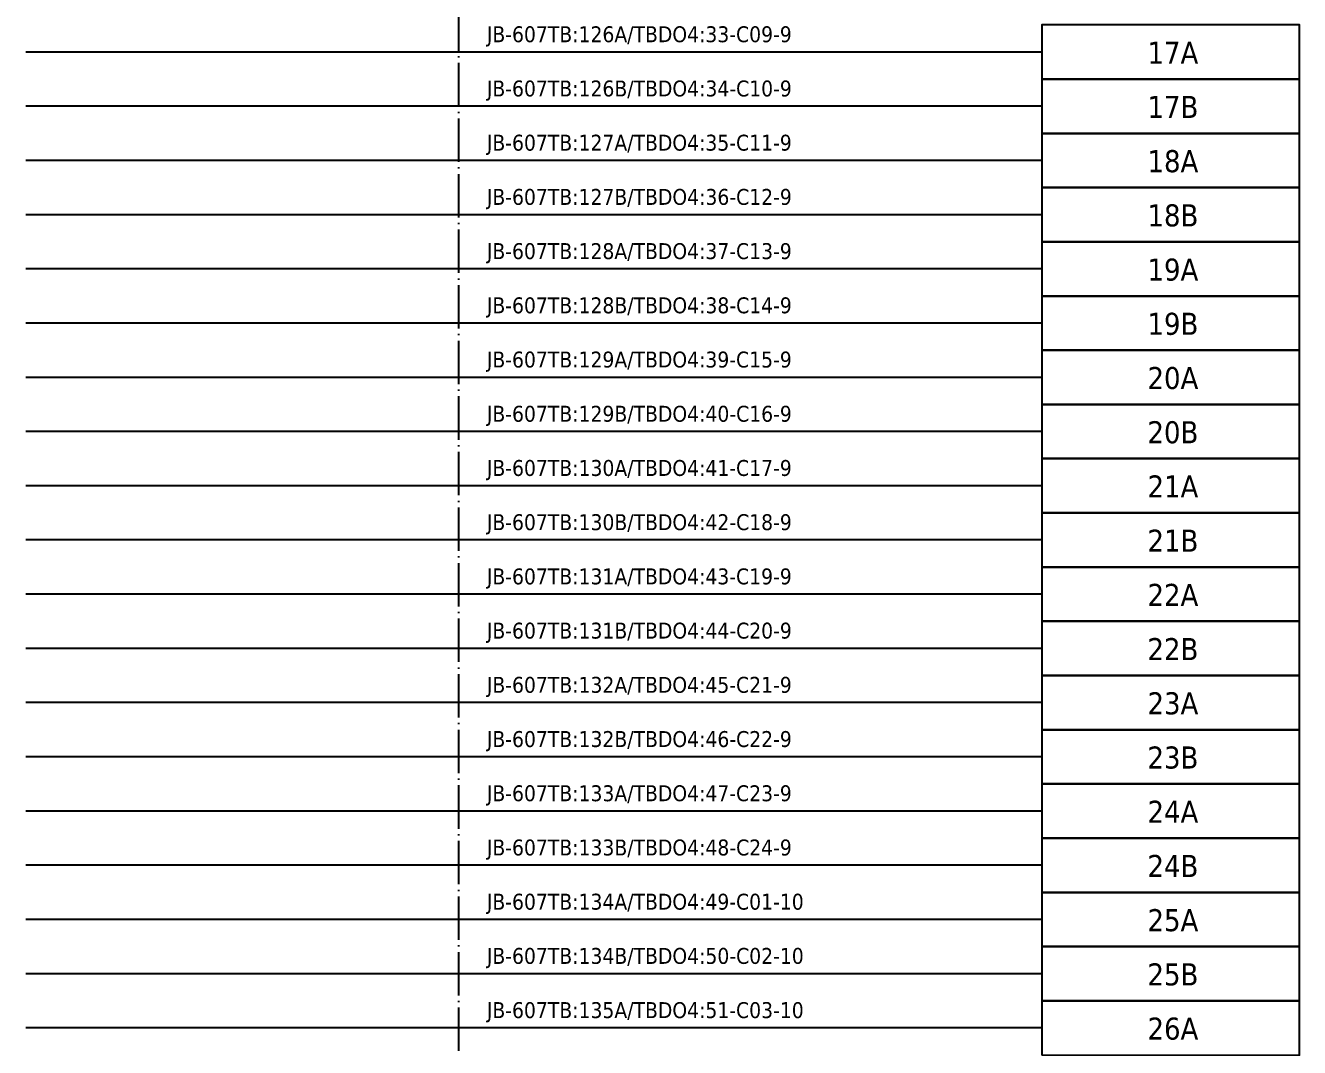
# Model space of a CAD drawing. Header units: millimetres. Extents: x 0 to 1792788, y -13 to 262234.
# Drawn here: x 90 to 184, y 75.6 to 151 of the extents above; entities that cross this region are included whole.
import ezdxf
from ezdxf.enums import TextEntityAlignment as Align

# ---------------------------------------------------------------- set-up
doc = ezdxf.new("R2010")
doc.units = ezdxf.units.MM
doc.linetypes.add('EPL_DASHDOT', pattern=[1, 0.8, -0.1, 0, -0.1])
for name, color, linetype, lineweight in [('EPLAN300', 5, 'Continuous', 25), ('EPLAN307', 134, 'EPL_DASHDOT', 25), ('EPLAN311', 7, 'Continuous', 25), ('EPLAN400', 5, 'Continuous', 35), ('EPLAN405', 7, 'Continuous', 25), ('EPLAN421', 5, 'Continuous', 35), ('EPLAN433', 251, 'Continuous', 35), ('EPLAN500', 7, 'Continuous', 35), ('EPLAN501', 7, 'Continuous', 35), ('EPLAN502', 7, 'Continuous', 35), ('EPLAN503', 7, 'Continuous', 35), ('EPLAN504', 7, 'Continuous', 35)]:
    doc.layers.add(name, color=color, linetype=linetype, lineweight=lineweight)
doc.styles.add('Tahoma', font='')
doc.styles.get('Tahoma').set_extended_font_data('Tahoma')

# ---------------------------------------------------------------- blocks, each defined once
blk = doc.blocks.new('EPLSYM_LibrarySPECIAL_en_US_Symbol427_Variant5_Placement1_32')
at = {"layer": 'EPLAN421', "color": 5, "style": 'Tahoma'}
for tag, p in [('17_20029[1]', (-0.9525, 3.335)), ('17_20029[2]', (20.0025, 3.335))]:
    blk.add_attdef(tag, text='', height=1.1739, dxfattribs=at).set_placement(p, align=Align.BOTTOM_RIGHT)
at = {"layer": 'EPLAN433', "color": 251, "style": 'Tahoma'}
blk.add_attdef('17_20406_1', text='', height=1.6254, dxfattribs=at).set_placement((0.9525, 1.5875), align=Align.BOTTOM_RIGHT)
blk.add_attdef('17_20406', text='', height=1.6254, dxfattribs=at).set_placement((0.9525, 1.5875), align=Align.BOTTOM_LEFT)
blk = doc.blocks.new('EPLSYM_LibrarySPECIAL_en_US_Symbol427_Variant5_Placement1_33')
at = {"layer": 'EPLAN421', "color": 5, "style": 'Tahoma'}
for tag, p in [('17_20029[1]', (-0.9525, 3.335)), ('17_20029[2]', (20.0025, 3.335))]:
    blk.add_attdef(tag, text='', height=1.1739, dxfattribs=at).set_placement(p, align=Align.BOTTOM_RIGHT)
at = {"layer": 'EPLAN433', "color": 251, "style": 'Tahoma'}
blk.add_attdef('17_20406_1', text='', height=1.6254, dxfattribs=at).set_placement((0.9525, 1.5875), align=Align.BOTTOM_RIGHT)
blk.add_attdef('17_20406', text='', height=1.6254, dxfattribs=at).set_placement((0.9525, 1.5875), align=Align.BOTTOM_LEFT)
blk = doc.blocks.new('EPLSYM_LibrarySPECIAL_en_US_Symbol427_Variant5_Placement1_34')
at = {"layer": 'EPLAN421', "color": 5, "style": 'Tahoma'}
for tag, p in [('17_20029[1]', (-0.9525, 3.335)), ('17_20029[2]', (20.0025, 3.335))]:
    blk.add_attdef(tag, text='', height=1.1739, dxfattribs=at).set_placement(p, align=Align.BOTTOM_RIGHT)
at = {"layer": 'EPLAN433', "color": 251, "style": 'Tahoma'}
blk.add_attdef('17_20406_1', text='', height=1.6254, dxfattribs=at).set_placement((0.9525, 1.5875), align=Align.BOTTOM_RIGHT)
blk.add_attdef('17_20406', text='', height=1.6254, dxfattribs=at).set_placement((0.9525, 1.5875), align=Align.BOTTOM_LEFT)
blk = doc.blocks.new('EPLSYM_LibrarySPECIAL_en_US_Symbol427_Variant5_Placement1_35')
at = {"layer": 'EPLAN421', "color": 5, "style": 'Tahoma'}
for tag, p in [('17_20029[1]', (-0.9525, 3.335)), ('17_20029[2]', (20.0025, 3.335))]:
    blk.add_attdef(tag, text='', height=1.1739, dxfattribs=at).set_placement(p, align=Align.BOTTOM_RIGHT)
at = {"layer": 'EPLAN433', "color": 251, "style": 'Tahoma'}
blk.add_attdef('17_20406_1', text='', height=1.6254, dxfattribs=at).set_placement((0.9525, 1.5875), align=Align.BOTTOM_RIGHT)
blk.add_attdef('17_20406', text='', height=1.6254, dxfattribs=at).set_placement((0.9525, 1.5875), align=Align.BOTTOM_LEFT)
blk = doc.blocks.new('EPLSYM_LibrarySPECIAL_en_US_Symbol427_Variant5_Placement1_36')
at = {"layer": 'EPLAN421', "color": 5, "style": 'Tahoma'}
for tag, p in [('17_20029[1]', (-0.9525, 3.335)), ('17_20029[2]', (20.0025, 3.335))]:
    blk.add_attdef(tag, text='', height=1.1739, dxfattribs=at).set_placement(p, align=Align.BOTTOM_RIGHT)
at = {"layer": 'EPLAN433', "color": 251, "style": 'Tahoma'}
blk.add_attdef('17_20406_1', text='', height=1.6254, dxfattribs=at).set_placement((0.9525, 1.5875), align=Align.BOTTOM_RIGHT)
blk.add_attdef('17_20406', text='', height=1.6254, dxfattribs=at).set_placement((0.9525, 1.5875), align=Align.BOTTOM_LEFT)
blk = doc.blocks.new('EPLSYM_LibrarySPECIAL_en_US_Symbol427_Variant5_Placement1_37')
at = {"layer": 'EPLAN421', "color": 5, "style": 'Tahoma'}
for tag, p in [('17_20029[1]', (-0.9525, 3.335)), ('17_20029[2]', (20.0025, 3.335))]:
    blk.add_attdef(tag, text='', height=1.1739, dxfattribs=at).set_placement(p, align=Align.BOTTOM_RIGHT)
at = {"layer": 'EPLAN433', "color": 251, "style": 'Tahoma'}
blk.add_attdef('17_20406_1', text='', height=1.6254, dxfattribs=at).set_placement((0.9525, 1.5875), align=Align.BOTTOM_RIGHT)
blk.add_attdef('17_20406', text='', height=1.6254, dxfattribs=at).set_placement((0.9525, 1.5875), align=Align.BOTTOM_LEFT)
blk = doc.blocks.new('EPLSYM_LibrarySPECIAL_en_US_Symbol427_Variant5_Placement1_38')
at = {"layer": 'EPLAN421', "color": 5, "style": 'Tahoma'}
for tag, p in [('17_20029[1]', (-0.9525, 3.335)), ('17_20029[2]', (20.0025, 3.335))]:
    blk.add_attdef(tag, text='', height=1.1739, dxfattribs=at).set_placement(p, align=Align.BOTTOM_RIGHT)
at = {"layer": 'EPLAN433', "color": 251, "style": 'Tahoma'}
blk.add_attdef('17_20406_1', text='', height=1.6254, dxfattribs=at).set_placement((0.9525, 1.5875), align=Align.BOTTOM_RIGHT)
blk.add_attdef('17_20406', text='', height=1.6254, dxfattribs=at).set_placement((0.9525, 1.5875), align=Align.BOTTOM_LEFT)
blk = doc.blocks.new('EPLSYM_LibrarySPECIAL_en_US_Symbol427_Variant5_Placement1_39')
at = {"layer": 'EPLAN421', "color": 5, "style": 'Tahoma'}
for tag, p in [('17_20029[1]', (-0.9525, 3.335)), ('17_20029[2]', (20.0025, 3.335))]:
    blk.add_attdef(tag, text='', height=1.1739, dxfattribs=at).set_placement(p, align=Align.BOTTOM_RIGHT)
at = {"layer": 'EPLAN433', "color": 251, "style": 'Tahoma'}
blk.add_attdef('17_20406_1', text='', height=1.6254, dxfattribs=at).set_placement((0.9525, 1.5875), align=Align.BOTTOM_RIGHT)
blk.add_attdef('17_20406', text='', height=1.6254, dxfattribs=at).set_placement((0.9525, 1.5875), align=Align.BOTTOM_LEFT)
blk = doc.blocks.new('EPLSYM_LibrarySPECIAL_en_US_Symbol427_Variant5_Placement1_40')
at = {"layer": 'EPLAN421', "color": 5, "style": 'Tahoma'}
for tag, p in [('17_20029[1]', (-0.9525, 3.335)), ('17_20029[2]', (20.0025, 3.335))]:
    blk.add_attdef(tag, text='', height=1.1739, dxfattribs=at).set_placement(p, align=Align.BOTTOM_RIGHT)
at = {"layer": 'EPLAN433', "color": 251, "style": 'Tahoma'}
blk.add_attdef('17_20406_1', text='', height=1.6254, dxfattribs=at).set_placement((0.9525, 1.5875), align=Align.BOTTOM_RIGHT)
blk.add_attdef('17_20406', text='', height=1.6254, dxfattribs=at).set_placement((0.9525, 1.5875), align=Align.BOTTOM_LEFT)
blk = doc.blocks.new('EPLSYM_LibrarySPECIAL_en_US_Symbol427_Variant5_Placement1_41')
at = {"layer": 'EPLAN421', "color": 5, "style": 'Tahoma'}
for tag, p in [('17_20029[1]', (-0.9525, 3.335)), ('17_20029[2]', (20.0025, 3.335))]:
    blk.add_attdef(tag, text='', height=1.1739, dxfattribs=at).set_placement(p, align=Align.BOTTOM_RIGHT)
at = {"layer": 'EPLAN433', "color": 251, "style": 'Tahoma'}
blk.add_attdef('17_20406_1', text='', height=1.6254, dxfattribs=at).set_placement((0.9525, 1.5875), align=Align.BOTTOM_RIGHT)
blk.add_attdef('17_20406', text='', height=1.6254, dxfattribs=at).set_placement((0.9525, 1.5875), align=Align.BOTTOM_LEFT)
blk = doc.blocks.new('EPLSYM_LibrarySPECIAL_en_US_Symbol427_Variant5_Placement1_42')
at = {"layer": 'EPLAN421', "color": 5, "style": 'Tahoma'}
for tag, p in [('17_20029[1]', (-0.9525, 3.335)), ('17_20029[2]', (20.0025, 3.335))]:
    blk.add_attdef(tag, text='', height=1.1739, dxfattribs=at).set_placement(p, align=Align.BOTTOM_RIGHT)
at = {"layer": 'EPLAN433', "color": 251, "style": 'Tahoma'}
blk.add_attdef('17_20406_1', text='', height=1.6254, dxfattribs=at).set_placement((0.9525, 1.5875), align=Align.BOTTOM_RIGHT)
blk.add_attdef('17_20406', text='', height=1.6254, dxfattribs=at).set_placement((0.9525, 1.5875), align=Align.BOTTOM_LEFT)
blk = doc.blocks.new('EPLSYM_LibrarySPECIAL_en_US_Symbol427_Variant5_Placement1_43')
at = {"layer": 'EPLAN421', "color": 5, "style": 'Tahoma'}
for tag, p in [('17_20029[1]', (-0.9525, 3.335)), ('17_20029[2]', (20.0025, 3.335))]:
    blk.add_attdef(tag, text='', height=1.1739, dxfattribs=at).set_placement(p, align=Align.BOTTOM_RIGHT)
at = {"layer": 'EPLAN433', "color": 251, "style": 'Tahoma'}
blk.add_attdef('17_20406_1', text='', height=1.6254, dxfattribs=at).set_placement((0.9525, 1.5875), align=Align.BOTTOM_RIGHT)
blk.add_attdef('17_20406', text='', height=1.6254, dxfattribs=at).set_placement((0.9525, 1.5875), align=Align.BOTTOM_LEFT)
blk = doc.blocks.new('EPLSYM_LibrarySPECIAL_en_US_Symbol427_Variant5_Placement1_44')
at = {"layer": 'EPLAN421', "color": 5, "style": 'Tahoma'}
for tag, p in [('17_20029[1]', (-0.9525, 3.335)), ('17_20029[2]', (20.0025, 3.335))]:
    blk.add_attdef(tag, text='', height=1.1739, dxfattribs=at).set_placement(p, align=Align.BOTTOM_RIGHT)
at = {"layer": 'EPLAN433', "color": 251, "style": 'Tahoma'}
blk.add_attdef('17_20406_1', text='', height=1.6254, dxfattribs=at).set_placement((0.9525, 1.5875), align=Align.BOTTOM_RIGHT)
blk.add_attdef('17_20406', text='', height=1.6254, dxfattribs=at).set_placement((0.9525, 1.5875), align=Align.BOTTOM_LEFT)
blk = doc.blocks.new('EPLSYM_LibrarySPECIAL_en_US_Symbol427_Variant5_Placement1_45')
at = {"layer": 'EPLAN421', "color": 5, "style": 'Tahoma'}
for tag, p in [('17_20029[1]', (-0.9525, 3.335)), ('17_20029[2]', (20.0025, 3.335))]:
    blk.add_attdef(tag, text='', height=1.1739, dxfattribs=at).set_placement(p, align=Align.BOTTOM_RIGHT)
at = {"layer": 'EPLAN433', "color": 251, "style": 'Tahoma'}
blk.add_attdef('17_20406_1', text='', height=1.6254, dxfattribs=at).set_placement((0.9525, 1.5875), align=Align.BOTTOM_RIGHT)
blk.add_attdef('17_20406', text='', height=1.6254, dxfattribs=at).set_placement((0.9525, 1.5875), align=Align.BOTTOM_LEFT)
blk = doc.blocks.new('EPLSYM_LibrarySPECIAL_en_US_Symbol427_Variant5_Placement1_46')
at = {"layer": 'EPLAN421', "color": 5, "style": 'Tahoma'}
for tag, p in [('17_20029[1]', (-0.9525, 3.335)), ('17_20029[2]', (20.0025, 3.335))]:
    blk.add_attdef(tag, text='', height=1.1739, dxfattribs=at).set_placement(p, align=Align.BOTTOM_RIGHT)
at = {"layer": 'EPLAN433', "color": 251, "style": 'Tahoma'}
blk.add_attdef('17_20406_1', text='', height=1.6254, dxfattribs=at).set_placement((0.9525, 1.5875), align=Align.BOTTOM_RIGHT)
blk.add_attdef('17_20406', text='', height=1.6254, dxfattribs=at).set_placement((0.9525, 1.5875), align=Align.BOTTOM_LEFT)
blk = doc.blocks.new('EPLSYM_LibrarySPECIAL_en_US_Symbol427_Variant5_Placement1_47')
at = {"layer": 'EPLAN421', "color": 5, "style": 'Tahoma'}
for tag, p in [('17_20029[1]', (-0.9525, 3.335)), ('17_20029[2]', (20.0025, 3.335))]:
    blk.add_attdef(tag, text='', height=1.1739, dxfattribs=at).set_placement(p, align=Align.BOTTOM_RIGHT)
at = {"layer": 'EPLAN433', "color": 251, "style": 'Tahoma'}
blk.add_attdef('17_20406_1', text='', height=1.6254, dxfattribs=at).set_placement((0.9525, 1.5875), align=Align.BOTTOM_RIGHT)
blk.add_attdef('17_20406', text='', height=1.6254, dxfattribs=at).set_placement((0.9525, 1.5875), align=Align.BOTTOM_LEFT)
blk = doc.blocks.new('EPLSYM_LibrarySPECIAL_en_US_Symbol427_Variant5_Placement1_48')
at = {"layer": 'EPLAN421', "color": 5, "style": 'Tahoma'}
for tag, p in [('17_20029[1]', (-0.9525, 3.335)), ('17_20029[2]', (20.0025, 3.335))]:
    blk.add_attdef(tag, text='', height=1.1739, dxfattribs=at).set_placement(p, align=Align.BOTTOM_RIGHT)
at = {"layer": 'EPLAN433', "color": 251, "style": 'Tahoma'}
blk.add_attdef('17_20406_1', text='', height=1.6254, dxfattribs=at).set_placement((0.9525, 1.5875), align=Align.BOTTOM_RIGHT)
blk.add_attdef('17_20406', text='', height=1.6254, dxfattribs=at).set_placement((0.9525, 1.5875), align=Align.BOTTOM_LEFT)
blk = doc.blocks.new('EPLSYM_LibrarySPECIAL_en_US_Symbol427_Variant5_Placement1_49')
at = {"layer": 'EPLAN421', "color": 5, "style": 'Tahoma'}
for tag, p in [('17_20029[1]', (-0.9525, 3.335)), ('17_20029[2]', (20.0025, 3.335))]:
    blk.add_attdef(tag, text='', height=1.1739, dxfattribs=at).set_placement(p, align=Align.BOTTOM_RIGHT)
at = {"layer": 'EPLAN433', "color": 251, "style": 'Tahoma'}
blk.add_attdef('17_20406_1', text='', height=1.6254, dxfattribs=at).set_placement((0.9525, 1.5875), align=Align.BOTTOM_RIGHT)
blk.add_attdef('17_20406', text='', height=1.6254, dxfattribs=at).set_placement((0.9525, 1.5875), align=Align.BOTTOM_LEFT)
blk = doc.blocks.new('EPLSYM_LibrarySPECIAL_en_US_Symbol427_Variant5_Placement1_50')
at = {"layer": 'EPLAN421', "color": 5, "style": 'Tahoma'}
for tag, p in [('17_20029[1]', (-0.9525, 3.335)), ('17_20029[2]', (20.0025, 3.335))]:
    blk.add_attdef(tag, text='', height=1.1739, dxfattribs=at).set_placement(p, align=Align.BOTTOM_RIGHT)
at = {"layer": 'EPLAN433', "color": 251, "style": 'Tahoma'}
blk.add_attdef('17_20406_1', text='', height=1.6254, dxfattribs=at).set_placement((0.9525, 1.5875), align=Align.BOTTOM_RIGHT)
blk.add_attdef('17_20406', text='', height=1.6254, dxfattribs=at).set_placement((0.9525, 1.5875), align=Align.BOTTOM_LEFT)
blk = doc.blocks.new('EPLSYM_LibrarySPECIAL_Symbol308_Variant0_Placement0')
at = {"layer": 'EPLAN405', "color": 7, "style": 'Tahoma'}
for tag, p in [('17_31011', (1.5, 6.35)), ('17_31002', (1.5, 0.5))]:
    blk.add_attdef(tag, text='', height=1.174, dxfattribs=at).set_placement(p, align=Align.BOTTOM_LEFT)
for tag, p in [('17_31004', (1.5, 4.4)), ('17_31003', (1.5, 2.45))]:
    blk.add_attdef(tag, p, '', height=1.174, dxfattribs=at)
blk = doc.blocks.new('EPLSYM_LibrarySPECIAL_Symbol2_Variant0_Placement1_64')
at = {"layer": 'EPLAN307', "lineweight": 25, "ltscale": 4}
blk.add_lwpolyline([(0, -262), (119, -262), (119, 0), (0, 0)], close=True, dxfattribs=at)
at = {"layer": 'EPLAN400', "color": 5, "style": 'Tahoma'}
blk.add_attdef('88_20010', text='', height=2.2575, dxfattribs=at).set_placement((-1.5, -0.9515), align=Align.TOP_RIGHT)
at = {"layer": 'EPLAN500', "color": 7, "style": 'Tahoma'}
blk.add_attdef('88_20027', text='', height=1.6254, dxfattribs=at).set_placement((-1.5, -4.57508), align=Align.TOP_RIGHT)
at = {"layer": 'EPLAN501', "color": 7, "style": 'Tahoma'}
blk.add_attdef('88_20011', text='', height=1.6254, dxfattribs=at).set_placement((-1.5, -9.97508), align=Align.TOP_RIGHT)
at = {"layer": 'EPLAN502', "color": 7, "style": 'Tahoma'}
blk.add_attdef('88_20025', text='', height=1.6254, dxfattribs=at).set_placement((-1.5, -12.67508), align=Align.TOP_RIGHT)
at = {"layer": 'EPLAN503', "color": 7, "style": 'Tahoma'}
blk.add_attdef('88_20024', text='', height=1.6254, dxfattribs=at).set_placement((-1.5, -15.37508), align=Align.TOP_RIGHT)
at = {"layer": 'EPLAN504', "color": 7, "style": 'Tahoma'}
blk.add_attdef('88_20901[1]', text='', height=1.6254, dxfattribs=at).set_placement((-1.5, -7.27508), align=Align.TOP_RIGHT)

msp = doc.modelspace()

# ---------------------------------------------------------------- linework, layer by layer
at = {"layer": 'EPLAN300', "lineweight": 25, "ltscale": 4}
for points in [[(165, 147), (184, 147), (184, 151), (165, 151)], [(165, 143), (184, 143), (184, 147), (165, 147)], [(165, 139), (184, 139), (184, 143), (165, 143)], [(165, 135), (184, 135), (184, 139), (165, 139)], [(165, 131), (184, 131), (184, 135), (165, 135)], [(165, 127), (184, 127), (184, 131), (165, 131)], [(165, 123), (184, 123), (184, 127), (165, 127)], [(165, 119), (184, 119), (184, 123), (165, 123)], [(165, 115), (184, 115), (184, 119), (165, 119)], [(165, 111), (184, 111), (184, 115), (165, 115)], [(165, 107), (184, 107), (184, 111), (165, 111)], [(165, 103), (184, 103), (184, 107), (165, 107)], [(165, 99), (184, 99), (184, 103), (165, 103)], [(165, 95), (184, 95), (184, 99), (165, 99)], [(165, 91), (184, 91), (184, 95), (165, 95)], [(165, 87), (184, 87), (184, 91), (165, 91)], [(165, 83), (184, 83), (184, 87), (165, 87)], [(165, 79), (184, 79), (184, 83), (165, 83)], [(165, 75), (184, 75), (184, 79), (165, 79)]]:
    msp.add_lwpolyline(points, close=True, dxfattribs=at)
at = {"layer": 'EPLAN311', "color": 7, "ltscale": 4}
for p, q in [((165, 149), (90.05, 149)), ((165, 145), (90.05, 145)), ((165, 141), (90.05, 141)), ((165, 137), (90.05, 137)), ((165, 133), (90.05, 133)), ((165, 129), (90.05, 129)), ((165, 125), (90.05, 125)), ((165, 121), (90.05, 121)), ((165, 117), (90.05, 117)), ((165, 113), (90.05, 113)), ((165, 109), (90.05, 109)), ((165, 105), (90.05, 105)), ((165, 101), (90.05, 101)), ((165, 97), (90.05, 97)), ((165, 93), (90.05, 93)), ((165, 89), (90.05, 89)), ((165, 85), (90.05, 85)), ((165, 81), (90.05, 81)), ((165, 77), (90.05, 77))]:
    msp.add_line(p, q, dxfattribs=at)

# ---------------------------------------------------------------- block references
msp.add_blockref('EPLSYM_LibrarySPECIAL_Symbol2_Variant0_Placement1_64', (3, 284))
ref = msp.add_blockref('EPLSYM_LibrarySPECIAL_Symbol308_Variant0_Placement0', (124, 149))
ref.add_attrib('17_31011', 'JB-607TB:126A/TBDO4:33-C09-9', dxfattribs={"layer": 'EPLAN405', "color": 7, "height": 1.1739, "style": 'Tahoma'}).set_placement((124.055, 149.374), align=Align.BOTTOM_LEFT)
ref = msp.add_blockref('EPLSYM_LibrarySPECIAL_en_US_Symbol427_Variant5_Placement1_32', (165, 149))
ref.add_attrib('17_20011', '17A', dxfattribs={"layer": 'EPLAN501', "color": 7, "height": 1.6254, "style": 'Tahoma'}).set_placement((174.661, 147.65), align=Align.BOTTOM_CENTER)
ref = msp.add_blockref('EPLSYM_LibrarySPECIAL_Symbol308_Variant0_Placement0', (124, 145))
ref.add_attrib('17_31011', 'JB-607TB:126B/TBDO4:34-C10-9', dxfattribs={"layer": 'EPLAN405', "color": 7, "height": 1.1739, "style": 'Tahoma'}).set_placement((124.055, 145.374), align=Align.BOTTOM_LEFT)
ref = msp.add_blockref('EPLSYM_LibrarySPECIAL_en_US_Symbol427_Variant5_Placement1_33', (165, 145))
ref.add_attrib('17_20011', '17B', dxfattribs={"layer": 'EPLAN501', "color": 7, "height": 1.6254, "style": 'Tahoma'}).set_placement((174.661, 143.65), align=Align.BOTTOM_CENTER)
ref = msp.add_blockref('EPLSYM_LibrarySPECIAL_Symbol308_Variant0_Placement0', (124, 141))
ref.add_attrib('17_31011', 'JB-607TB:127A/TBDO4:35-C11-9', dxfattribs={"layer": 'EPLAN405', "color": 7, "height": 1.1739, "style": 'Tahoma'}).set_placement((124.055, 141.374), align=Align.BOTTOM_LEFT)
ref = msp.add_blockref('EPLSYM_LibrarySPECIAL_en_US_Symbol427_Variant5_Placement1_34', (165, 141))
ref.add_attrib('17_20011', '18A', dxfattribs={"layer": 'EPLAN501', "color": 7, "height": 1.6254, "style": 'Tahoma'}).set_placement((174.661, 139.65), align=Align.BOTTOM_CENTER)
ref = msp.add_blockref('EPLSYM_LibrarySPECIAL_Symbol308_Variant0_Placement0', (124, 137))
ref.add_attrib('17_31011', 'JB-607TB:127B/TBDO4:36-C12-9', dxfattribs={"layer": 'EPLAN405', "color": 7, "height": 1.1739, "style": 'Tahoma'}).set_placement((124.055, 137.374), align=Align.BOTTOM_LEFT)
ref = msp.add_blockref('EPLSYM_LibrarySPECIAL_en_US_Symbol427_Variant5_Placement1_35', (165, 137))
ref.add_attrib('17_20011', '18B', dxfattribs={"layer": 'EPLAN501', "color": 7, "height": 1.6254, "style": 'Tahoma'}).set_placement((174.661, 135.65), align=Align.BOTTOM_CENTER)
ref = msp.add_blockref('EPLSYM_LibrarySPECIAL_Symbol308_Variant0_Placement0', (124, 133))
ref.add_attrib('17_31011', 'JB-607TB:128A/TBDO4:37-C13-9', dxfattribs={"layer": 'EPLAN405', "color": 7, "height": 1.1739, "style": 'Tahoma'}).set_placement((124.055, 133.374), align=Align.BOTTOM_LEFT)
ref = msp.add_blockref('EPLSYM_LibrarySPECIAL_en_US_Symbol427_Variant5_Placement1_36', (165, 133))
ref.add_attrib('17_20011', '19A', dxfattribs={"layer": 'EPLAN501', "color": 7, "height": 1.6254, "style": 'Tahoma'}).set_placement((174.661, 131.65), align=Align.BOTTOM_CENTER)
ref = msp.add_blockref('EPLSYM_LibrarySPECIAL_Symbol308_Variant0_Placement0', (124, 129))
ref.add_attrib('17_31011', 'JB-607TB:128B/TBDO4:38-C14-9', dxfattribs={"layer": 'EPLAN405', "color": 7, "height": 1.1739, "style": 'Tahoma'}).set_placement((124.055, 129.374), align=Align.BOTTOM_LEFT)
ref = msp.add_blockref('EPLSYM_LibrarySPECIAL_en_US_Symbol427_Variant5_Placement1_37', (165, 129))
ref.add_attrib('17_20011', '19B', dxfattribs={"layer": 'EPLAN501', "color": 7, "height": 1.6254, "style": 'Tahoma'}).set_placement((174.661, 127.65), align=Align.BOTTOM_CENTER)
ref = msp.add_blockref('EPLSYM_LibrarySPECIAL_Symbol308_Variant0_Placement0', (124, 125))
ref.add_attrib('17_31011', 'JB-607TB:129A/TBDO4:39-C15-9', dxfattribs={"layer": 'EPLAN405', "color": 7, "height": 1.1739, "style": 'Tahoma'}).set_placement((124.055, 125.374), align=Align.BOTTOM_LEFT)
ref = msp.add_blockref('EPLSYM_LibrarySPECIAL_en_US_Symbol427_Variant5_Placement1_38', (165, 125))
ref.add_attrib('17_20011', '20A', dxfattribs={"layer": 'EPLAN501', "color": 7, "height": 1.6254, "style": 'Tahoma'}).set_placement((174.661, 123.65), align=Align.BOTTOM_CENTER)
ref = msp.add_blockref('EPLSYM_LibrarySPECIAL_Symbol308_Variant0_Placement0', (124, 121))
ref.add_attrib('17_31011', 'JB-607TB:129B/TBDO4:40-C16-9', dxfattribs={"layer": 'EPLAN405', "color": 7, "height": 1.1739, "style": 'Tahoma'}).set_placement((124.055, 121.374), align=Align.BOTTOM_LEFT)
ref = msp.add_blockref('EPLSYM_LibrarySPECIAL_en_US_Symbol427_Variant5_Placement1_39', (165, 121))
ref.add_attrib('17_20011', '20B', dxfattribs={"layer": 'EPLAN501', "color": 7, "height": 1.6254, "style": 'Tahoma'}).set_placement((174.661, 119.65), align=Align.BOTTOM_CENTER)
ref = msp.add_blockref('EPLSYM_LibrarySPECIAL_Symbol308_Variant0_Placement0', (124, 117))
ref.add_attrib('17_31011', 'JB-607TB:130A/TBDO4:41-C17-9', dxfattribs={"layer": 'EPLAN405', "color": 7, "height": 1.1739, "style": 'Tahoma'}).set_placement((124.055, 117.374), align=Align.BOTTOM_LEFT)
ref = msp.add_blockref('EPLSYM_LibrarySPECIAL_en_US_Symbol427_Variant5_Placement1_40', (165, 117))
ref.add_attrib('17_20011', '21A', dxfattribs={"layer": 'EPLAN501', "color": 7, "height": 1.6254, "style": 'Tahoma'}).set_placement((174.661, 115.65), align=Align.BOTTOM_CENTER)
ref = msp.add_blockref('EPLSYM_LibrarySPECIAL_Symbol308_Variant0_Placement0', (124, 113))
ref.add_attrib('17_31011', 'JB-607TB:130B/TBDO4:42-C18-9', dxfattribs={"layer": 'EPLAN405', "color": 7, "height": 1.1739, "style": 'Tahoma'}).set_placement((124.055, 113.374), align=Align.BOTTOM_LEFT)
ref = msp.add_blockref('EPLSYM_LibrarySPECIAL_en_US_Symbol427_Variant5_Placement1_41', (165, 113))
ref.add_attrib('17_20011', '21B', dxfattribs={"layer": 'EPLAN501', "color": 7, "height": 1.6254, "style": 'Tahoma'}).set_placement((174.661, 111.65), align=Align.BOTTOM_CENTER)
ref = msp.add_blockref('EPLSYM_LibrarySPECIAL_Symbol308_Variant0_Placement0', (124, 109))
ref.add_attrib('17_31011', 'JB-607TB:131A/TBDO4:43-C19-9', dxfattribs={"layer": 'EPLAN405', "color": 7, "height": 1.1739, "style": 'Tahoma'}).set_placement((124.055, 109.374), align=Align.BOTTOM_LEFT)
ref = msp.add_blockref('EPLSYM_LibrarySPECIAL_en_US_Symbol427_Variant5_Placement1_42', (165, 109))
ref.add_attrib('17_20011', '22A', dxfattribs={"layer": 'EPLAN501', "color": 7, "height": 1.6254, "style": 'Tahoma'}).set_placement((174.661, 107.65), align=Align.BOTTOM_CENTER)
ref = msp.add_blockref('EPLSYM_LibrarySPECIAL_Symbol308_Variant0_Placement0', (124, 105))
ref.add_attrib('17_31011', 'JB-607TB:131B/TBDO4:44-C20-9', dxfattribs={"layer": 'EPLAN405', "color": 7, "height": 1.1739, "style": 'Tahoma'}).set_placement((124.055, 105.374), align=Align.BOTTOM_LEFT)
ref = msp.add_blockref('EPLSYM_LibrarySPECIAL_en_US_Symbol427_Variant5_Placement1_43', (165, 105))
ref.add_attrib('17_20011', '22B', dxfattribs={"layer": 'EPLAN501', "color": 7, "height": 1.6254, "style": 'Tahoma'}).set_placement((174.661, 103.65), align=Align.BOTTOM_CENTER)
ref = msp.add_blockref('EPLSYM_LibrarySPECIAL_Symbol308_Variant0_Placement0', (124, 101))
ref.add_attrib('17_31011', 'JB-607TB:132A/TBDO4:45-C21-9', dxfattribs={"layer": 'EPLAN405', "color": 7, "height": 1.1739, "style": 'Tahoma'}).set_placement((124.055, 101.374), align=Align.BOTTOM_LEFT)
ref = msp.add_blockref('EPLSYM_LibrarySPECIAL_en_US_Symbol427_Variant5_Placement1_44', (165, 101))
ref.add_attrib('17_20011', '23A', dxfattribs={"layer": 'EPLAN501', "color": 7, "height": 1.6254, "style": 'Tahoma'}).set_placement((174.661, 99.65), align=Align.BOTTOM_CENTER)
ref = msp.add_blockref('EPLSYM_LibrarySPECIAL_Symbol308_Variant0_Placement0', (124, 97))
ref.add_attrib('17_31011', 'JB-607TB:132B/TBDO4:46-C22-9', dxfattribs={"layer": 'EPLAN405', "color": 7, "height": 1.1739, "style": 'Tahoma'}).set_placement((124.055, 97.374), align=Align.BOTTOM_LEFT)
ref = msp.add_blockref('EPLSYM_LibrarySPECIAL_en_US_Symbol427_Variant5_Placement1_45', (165, 97))
ref.add_attrib('17_20011', '23B', dxfattribs={"layer": 'EPLAN501', "color": 7, "height": 1.6254, "style": 'Tahoma'}).set_placement((174.661, 95.65), align=Align.BOTTOM_CENTER)
ref = msp.add_blockref('EPLSYM_LibrarySPECIAL_Symbol308_Variant0_Placement0', (124, 93))
ref.add_attrib('17_31011', 'JB-607TB:133A/TBDO4:47-C23-9', dxfattribs={"layer": 'EPLAN405', "color": 7, "height": 1.1739, "style": 'Tahoma'}).set_placement((124.055, 93.374), align=Align.BOTTOM_LEFT)
ref = msp.add_blockref('EPLSYM_LibrarySPECIAL_en_US_Symbol427_Variant5_Placement1_46', (165, 93))
ref.add_attrib('17_20011', '24A', dxfattribs={"layer": 'EPLAN501', "color": 7, "height": 1.6254, "style": 'Tahoma'}).set_placement((174.661, 91.65), align=Align.BOTTOM_CENTER)
ref = msp.add_blockref('EPLSYM_LibrarySPECIAL_Symbol308_Variant0_Placement0', (124, 89))
ref.add_attrib('17_31011', 'JB-607TB:133B/TBDO4:48-C24-9', dxfattribs={"layer": 'EPLAN405', "color": 7, "height": 1.1739, "style": 'Tahoma'}).set_placement((124.055, 89.374), align=Align.BOTTOM_LEFT)
ref = msp.add_blockref('EPLSYM_LibrarySPECIAL_en_US_Symbol427_Variant5_Placement1_47', (165, 89))
ref.add_attrib('17_20011', '24B', dxfattribs={"layer": 'EPLAN501', "color": 7, "height": 1.6254, "style": 'Tahoma'}).set_placement((174.661, 87.65), align=Align.BOTTOM_CENTER)
ref = msp.add_blockref('EPLSYM_LibrarySPECIAL_Symbol308_Variant0_Placement0', (124, 85))
ref.add_attrib('17_31011', 'JB-607TB:134A/TBDO4:49-C01-10', dxfattribs={"layer": 'EPLAN405', "color": 7, "height": 1.1739, "style": 'Tahoma'}).set_placement((124.055, 85.374), align=Align.BOTTOM_LEFT)
ref = msp.add_blockref('EPLSYM_LibrarySPECIAL_en_US_Symbol427_Variant5_Placement1_48', (165, 85))
ref.add_attrib('17_20011', '25A', dxfattribs={"layer": 'EPLAN501', "color": 7, "height": 1.6254, "style": 'Tahoma'}).set_placement((174.661, 83.65), align=Align.BOTTOM_CENTER)
ref = msp.add_blockref('EPLSYM_LibrarySPECIAL_Symbol308_Variant0_Placement0', (124, 81))
ref.add_attrib('17_31011', 'JB-607TB:134B/TBDO4:50-C02-10', dxfattribs={"layer": 'EPLAN405', "color": 7, "height": 1.1739, "style": 'Tahoma'}).set_placement((124.055, 81.374), align=Align.BOTTOM_LEFT)
ref = msp.add_blockref('EPLSYM_LibrarySPECIAL_en_US_Symbol427_Variant5_Placement1_49', (165, 81))
ref.add_attrib('17_20011', '25B', dxfattribs={"layer": 'EPLAN501', "color": 7, "height": 1.6254, "style": 'Tahoma'}).set_placement((174.661, 79.65), align=Align.BOTTOM_CENTER)
ref = msp.add_blockref('EPLSYM_LibrarySPECIAL_Symbol308_Variant0_Placement0', (124, 77))
ref.add_attrib('17_31011', 'JB-607TB:135A/TBDO4:51-C03-10', dxfattribs={"layer": 'EPLAN405', "color": 7, "height": 1.1739, "style": 'Tahoma'}).set_placement((124.055, 77.374), align=Align.BOTTOM_LEFT)
ref = msp.add_blockref('EPLSYM_LibrarySPECIAL_en_US_Symbol427_Variant5_Placement1_50', (165, 77))
ref.add_attrib('17_20011', '26A', dxfattribs={"layer": 'EPLAN501', "color": 7, "height": 1.6254, "style": 'Tahoma'}).set_placement((174.661, 75.65), align=Align.BOTTOM_CENTER)

doc.saveas('drawing.dxf')
